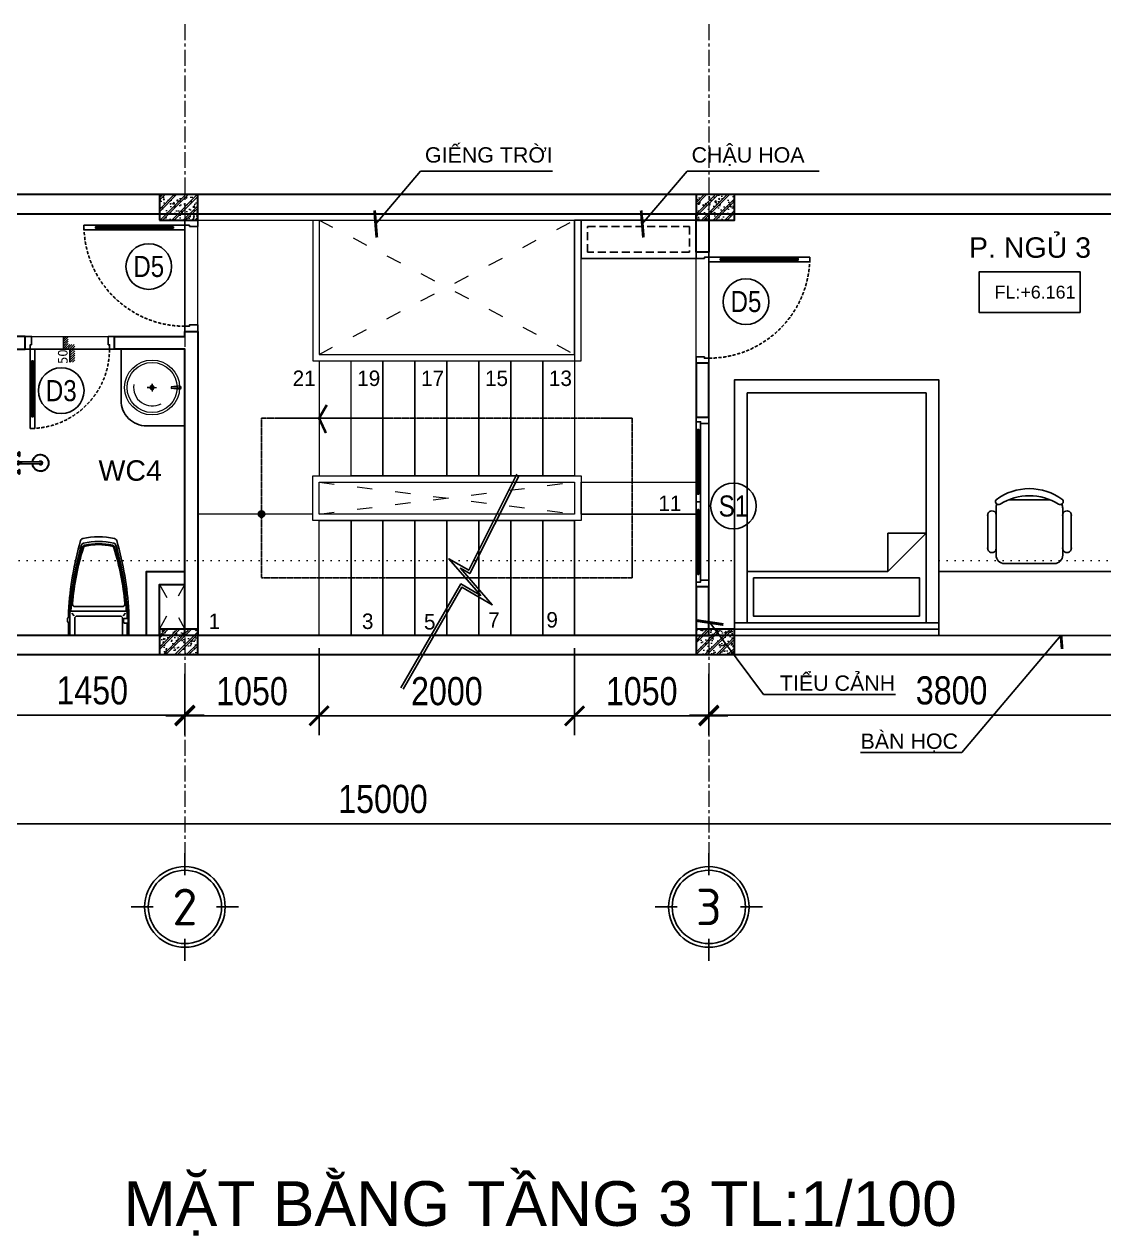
# Model space of a CAD drawing. Header units: inches. Extents: x 236662 to 497023, y -248575 to 81795.
# Drawn here: x 296437 to 304885, y -39787 to -30306 of the extents above; entities that cross this region are included whole.
import ezdxf
from ezdxf.enums import TextEntityAlignment as Align

# ---------------------------------------------------------------- set-up
doc = ezdxf.new("R2010")
doc.units = ezdxf.units.IN
doc.header["$LTSCALE"] = 10
doc.header["$MEASUREMENT"] = 0
doc.set_wipeout_variables(frame=1)
for name, pattern in [('ACAD_ISO03W100', [30, 12, -18]), ('CENTER', [2, 1.25, -0.25, 0.25, -0.25]), ('CENTER2', [1.125, 0.75, -0.125, 0.125, -0.125]), ('DASHED2', [0.375, 0.25, -0.125]), ('DOT2', [0.125, 0, -0.125]), ('HIDDEN', [0.375, 0.25, -0.125])]:
    doc.linetypes.add(name, pattern=pattern)
for name, color, linetype in [('01. HP_TEXT', 9, 'Continuous'), ('04. HP_CUA', 153, 'Continuous'), ('07. HP_KY HIEU', 43, 'Continuous'), ('08. HP_DIM', 118, 'Continuous'), ('10. HP_VAT DUNG 1', 144, 'Continuous'), ('TEXT', 2, 'Continuous'), ('truc', 2, 'CENTER2')]:
    doc.layers.add(name, color=color, linetype=linetype)
for name, color, linetype, lineweight in [('02. HP_BE TONG', 1, 'Continuous', 35), ('03. HP_TUONG', 2, 'Continuous', 35), ('05. HP_TRUC', 251, 'CENTER', 5), ('06. HP_THAY 1', 134, 'Continuous', 15), ('06. HP_THAY 2', 147, 'Continuous', 13), ('09_HP_HATCH', 8, 'Continuous', 5), ('14. HP_OPENING', 250, 'ACAD_ISO03W100', 5), ('GHICHU', 7, 'Continuous', 9), ('N KHUAT', 8, 'Continuous', 5), ('net-025', 3, 'Continuous', 25)]:
    doc.layers.add(name, color=color, linetype=linetype, lineweight=lineweight)
doc.styles.add('AVO', font='VAVOB.TTF')
doc.styles.add('BAOANNOTE', font='arial.ttf', dxfattribs={"width": 0.8})
doc.styles.add('ISOCP50', font='isocpeur.ttf')
doc.styles.get("Standard").update_dxf_attribs({"font": 'arial.ttf'})
doc.styles.add('Tahoma', font='tahoma.ttf')
doc.styles.add('TEXT (none)', font='arial.ttf')
doc.styles.add('text2', font='VHELVCN.TTF')
doc.styles.add('TEXTS', font='VHELVCN.TTF')
doc.styles.add('TITLE', font='VHELVCN.TTF')
doc.dimstyles.new('AL-100', dxfattribs={"dimtxt": 220, "dimasz": 150, "dimexe": 150, "dimexo": 150, "dimgap": 80, "dimtad": 1, "dimdec": 0, "dimzin": 9, "dimtxsty": 'text2', "dimblk": 'ARCHTICK', "dimcen": 1, "dimdle": 150, "dimclrd": 256, "dimclre": 256, "dimclrt": 7, "dimadec": 0, "dimazin": 0, "dimtfac": 1, "dimtdec": 0, "dimtix": 1, "dimtmove": 2, "dimatfit": 3, "dimldrblk": 'ARCHTICK', "dimfxl": 1, "dimtolj": 1, "dimtzin": 0, "dimlwd": -1, "dimlwe": -1, "dimarcsym": 0})

# ---------------------------------------------------------------- blocks, each defined once
blk = doc.blocks.new('_ArchTick')
at = {"color": 0, "linetype": 'ByBlock', "const_width": 0.15}
blk.add_lwpolyline([(-0.5, -0.5), (0.5, 0.5)], dxfattribs=at)
blk = doc.blocks.new('*D125')
at = {"layer": '08. HP_DIM', "transparency": 16777216}
for p, q in [((292244.5, -35389.2), (292244.5, -36712.1)), ((307244.5, -35389.2), (307244.5, -36712.1)), ((292094.5, -36562.1), (307394.5, -36562.1))]:
    blk.add_line(p, q, dxfattribs=at)
at = {"layer": 'Defpoints', "color": 0, "transparency": 16777216}
for p in [(292244.5, -35239.2), (307244.5, -35239.2), (307244.5, -36562.1)]:
    blk.add_point(p, dxfattribs=at)
at = {"layer": '08. HP_DIM', "transparency": 16777216, "xscale": 150, "yscale": 150, "zscale": 150, "rotation": 180}
blk.add_blockref('_ArchTick', (292244.5, -36562.1), dxfattribs=at)
at = {"layer": '08. HP_DIM', "transparency": 16777216, "xscale": 150, "yscale": 150, "zscale": 150}
blk.add_blockref('_ArchTick', (307244.5, -36562.1), dxfattribs=at)
at = {"layer": '08. HP_DIM', "color": 7, "transparency": 16777216, "insert": (299244.5, -36369.8), "char_height": 220, "attachment_point": 5, "style": 'text2'}
blk.add_mtext('\\A1;15000', dxfattribs=at)
blk = doc.blocks.new('*D126')
at = {"layer": '08. HP_DIM', "transparency": 16777216}
for p, q in [((296244.5, -35239.2), (296244.5, -35862.7)), ((297694.5, -35389.2), (297694.5, -35862.7)), ((296094.5, -35712.7), (297844.5, -35712.7))]:
    blk.add_line(p, q, dxfattribs=at)
at = {"layer": 'Defpoints', "color": 0, "transparency": 16777216}
for p in [(296244.5, -35089.2), (297694.5, -35239.2), (297694.5, -35712.7)]:
    blk.add_point(p, dxfattribs=at)
at = {"layer": '08. HP_DIM', "transparency": 16777216, "xscale": 150, "yscale": 150, "zscale": 150, "rotation": 180}
blk.add_blockref('_ArchTick', (296244.5, -35712.7), dxfattribs=at)
at = {"layer": '08. HP_DIM', "transparency": 16777216, "xscale": 150, "yscale": 150, "zscale": 150}
blk.add_blockref('_ArchTick', (297694.5, -35712.7), dxfattribs=at)
at = {"layer": '08. HP_DIM', "color": 7, "transparency": 16777216, "insert": (296969.5, -35520.4), "char_height": 220, "attachment_point": 5, "style": 'text2'}
blk.add_mtext('\\A1;1450', dxfattribs=at)
blk = doc.blocks.new('*D127')
at = {"layer": '08. HP_DIM', "transparency": 16777216}
for p, q in [((298744.5, -35189.2), (298744.5, -35868.6)), ((297694.5, -35389.2), (297694.5, -35868.6)), ((297544.5, -35718.6), (298894.5, -35718.6))]:
    blk.add_line(p, q, dxfattribs=at)
at = {"layer": 'Defpoints', "color": 0, "transparency": 16777216}
for p in [(298744.5, -35039.2), (297694.5, -35239.2), (298744.5, -35718.6)]:
    blk.add_point(p, dxfattribs=at)
at = {"layer": '08. HP_DIM', "transparency": 16777216, "xscale": 150, "yscale": 150, "zscale": 150, "rotation": 180}
blk.add_blockref('_ArchTick', (297694.5, -35718.6), dxfattribs=at)
at = {"layer": '08. HP_DIM', "transparency": 16777216, "xscale": 150, "yscale": 150, "zscale": 150}
blk.add_blockref('_ArchTick', (298744.5, -35718.6), dxfattribs=at)
at = {"layer": '08. HP_DIM', "color": 7, "transparency": 16777216, "insert": (298219.5, -35526.3), "char_height": 220, "attachment_point": 5, "style": 'text2'}
blk.add_mtext('\\A1;1050', dxfattribs=at)
blk = doc.blocks.new('*D128')
at = {"layer": '08. HP_DIM', "transparency": 16777216}
for p, q in [((305594.5, -35239.2), (305594.5, -35862.7)), ((301794.5, -35389.2), (301794.5, -35862.7)), ((301644.5, -35712.7), (305744.5, -35712.7))]:
    blk.add_line(p, q, dxfattribs=at)
at = {"layer": 'Defpoints', "color": 0, "transparency": 16777216}
for p in [(305594.5, -35089.2), (301794.5, -35239.2), (305594.5, -35712.7)]:
    blk.add_point(p, dxfattribs=at)
at = {"layer": '08. HP_DIM', "transparency": 16777216, "xscale": 150, "yscale": 150, "zscale": 150, "rotation": 180}
blk.add_blockref('_ArchTick', (301794.5, -35712.7), dxfattribs=at)
at = {"layer": '08. HP_DIM', "transparency": 16777216, "xscale": 150, "yscale": 150, "zscale": 150}
blk.add_blockref('_ArchTick', (305594.5, -35712.7), dxfattribs=at)
at = {"layer": '08. HP_DIM', "color": 7, "transparency": 16777216, "insert": (303694.5, -35520.4), "char_height": 220, "attachment_point": 5, "style": 'text2'}
blk.add_mtext('\\A1;3800', dxfattribs=at)
blk = doc.blocks.new('grid test1')
at = {"ltscale": 20}
for p, q in [((0, 440), (0, 260)), ((-260, 0), (-440, 0)), ((440, 0), (260, 0)), ((0, -260), (0, -440))]:
    blk.add_line(p, q, dxfattribs=at)
at = {"color": 251, "ltscale": 20, "true_color": 0x636466}
for radius in [330, 300]:
    blk.add_circle((0, 0), radius, dxfattribs=at)
at = {"layer": '01. HP_TEXT', "color": 2, "ltscale": 20, "true_color": 0xf1eb1f, "style": 'ISOCP50'}
blk.add_attdef('GRID', text='', height=300, dxfattribs=at).set_placement((-36.9, 0.3), align=Align.MIDDLE_CENTER)
blk = doc.blocks.new('zcsadsdasd3')
at = {"layer": '05. HP_TRUC', "ltscale": 10}
for p, q in [((-9550, 4933.4), (-9550, -1554.2)), ((-5450, 4933.4), (-5450, -1554.2)), ((-15929.6, 3600), (1239.1, 3600)), ((-15929.6, 0), (1239.1, 0))]:
    blk.add_line(p, q, dxfattribs=at)
at = {"layer": '07. HP_KY HIEU', "ltscale": 20}
ref = blk.add_blockref('grid test1', (-9550, -1974.6), dxfattribs=dict(at, xscale=0.955500000156462, yscale=0.955500000156462, zscale=0.955500000156462))
ref.add_attrib('GRID', '2', dxfattribs={"layer": 'TEXT', "ltscale": 20, "height": 286.6, "style": 'ISOCP50'}).set_placement((-9550, -1974.6), align=Align.MIDDLE_CENTER)
ref = blk.add_blockref('grid test1', (-5450, -1974.6), dxfattribs=dict(at, xscale=0.955500000156462, yscale=0.955500000156462, zscale=0.955500000156462))
ref.add_attrib('GRID', '3', dxfattribs={"layer": 'TEXT', "ltscale": 20, "height": 286.6, "style": 'ISOCP50'}).set_placement((-5450, -1974.6), align=Align.MIDDLE_CENTER)
blk = doc.blocks.new('*D148')
at = {"layer": '08. HP_DIM', "transparency": 16777216}
for p, q in [((298744.5, -35189.2), (298744.5, -35868.6)), ((300744.5, -35189.2), (300744.5, -35868.6)), ((298594.5, -35718.6), (300894.5, -35718.6))]:
    blk.add_line(p, q, dxfattribs=at)
at = {"layer": 'Defpoints', "color": 0, "transparency": 16777216}
for p in [(298744.5, -35039.2), (300744.5, -35039.2), (300744.5, -35718.6)]:
    blk.add_point(p, dxfattribs=at)
at = {"layer": '08. HP_DIM', "transparency": 16777216, "xscale": 150, "yscale": 150, "zscale": 150, "rotation": 180}
blk.add_blockref('_ArchTick', (298744.5, -35718.6), dxfattribs=at)
at = {"layer": '08. HP_DIM', "transparency": 16777216, "xscale": 150, "yscale": 150, "zscale": 150}
blk.add_blockref('_ArchTick', (300744.5, -35718.6), dxfattribs=at)
at = {"layer": '08. HP_DIM', "color": 7, "transparency": 16777216, "insert": (299744.5, -35526.3), "char_height": 220, "attachment_point": 5, "style": 'text2'}
blk.add_mtext('\\A1;2000', dxfattribs=at)
blk = doc.blocks.new('*D151')
at = {"layer": '08. HP_DIM', "transparency": 16777216}
for p, q in [((300744.5, -35189.2), (300744.5, -35868.6)), ((301794.5, -35389.2), (301794.5, -35868.6)), ((300594.5, -35718.6), (301944.5, -35718.6))]:
    blk.add_line(p, q, dxfattribs=at)
at = {"layer": 'Defpoints', "color": 0, "transparency": 16777216}
for p in [(300744.5, -35039.2), (301794.5, -35239.2), (301794.5, -35718.6)]:
    blk.add_point(p, dxfattribs=at)
at = {"layer": '08. HP_DIM', "transparency": 16777216, "xscale": 150, "yscale": 150, "zscale": 150, "rotation": 180}
blk.add_blockref('_ArchTick', (300744.5, -35718.6), dxfattribs=at)
at = {"layer": '08. HP_DIM', "transparency": 16777216, "xscale": 150, "yscale": 150, "zscale": 150}
blk.add_blockref('_ArchTick', (301794.5, -35718.6), dxfattribs=at)
at = {"layer": '08. HP_DIM', "color": 7, "transparency": 16777216, "insert": (301269.5, -35526.3), "char_height": 220, "attachment_point": 5, "style": 'text2'}
blk.add_mtext('\\A1;1050', dxfattribs=at)
blk = doc.blocks.new('ádasdzz')
at = {"layer": 'truc', "color": 2, "linetype": 'DOT2', "lineweight": 5, "ltscale": 50}
blk.add_lwpolyline([(450.4, -644.4), (6833.8, -644.4), (6833.8, -2300.2), (21309.6, -2300.2)], dxfattribs=at)
blk = doc.blocks.new('Level mark - Plan 2')
blk.add_lwpolyline([(12.525, 0.4), (12.525, 3.6), (4.642, 3.6), (4.642, 0.4)], close=True)
at = {"style": 'BAOANNOTE', "flags": 8}
blk.add_attdef('FL%%P0.000', text='', height=2, dxfattribs=at).set_placement((9, 2), align=Align.MIDDLE_CENTER)
blk = doc.blocks.new('*D1326')
at = {"layer": '08. HP_DIM', "transparency": 16777216}
for p, q in [((-15000, -3750), (-15000, -5072.9)), ((0, -3750), (0, -5072.9)), ((-15150, -4922.9), (150, -4922.9))]:
    blk.add_line(p, q, dxfattribs=at)
at = {"layer": 'Defpoints', "color": 0, "transparency": 16777216}
for p in [(-15000, -3600), (0, -3600), (0, -4922.9)]:
    blk.add_point(p, dxfattribs=at)
at = {"layer": '08. HP_DIM', "transparency": 16777216, "xscale": 150, "yscale": 150, "zscale": 150, "rotation": 180}
blk.add_blockref('_ArchTick', (-15000, -4922.9), dxfattribs=at)
at = {"layer": '08. HP_DIM', "transparency": 16777216, "xscale": 150, "yscale": 150, "zscale": 150}
blk.add_blockref('_ArchTick', (0, -4922.9), dxfattribs=at)
at = {"layer": '08. HP_DIM', "color": 7, "transparency": 16777216, "insert": (-8000, -4730.6), "char_height": 220, "attachment_point": 5, "style": 'text2'}
blk.add_mtext('\\A1;15000', dxfattribs=at)
blk = doc.blocks.new('COT')
at = {"layer": '09_HP_HATCH'}
h = blk.add_hatch(dxfattribs=at)
h.set_pattern_fill('CHAU-01', color=256, scale=15, pattern_type=2)
h.set_pattern_definition([(50, (-55276.965, -37444.2), (107.58903, -9.41282), [11.25, -123.75]), (355, (-55276.97, -37444.2), (-20.8127, 112.82882), [9, -99]), (100.4514, (-55268, -37444.99), (86.7764, 103.41593), [9.56103, -105.17132]), (46.1842, (-55276.97, -37414.2), (160.08616, -24.82785), [16.875, -185.625]), (96.6356, (-55263.62, -37416.27), (140.1994, 146.11768), [14.34154, -157.75695]), (351.1842, (-55276.97, -37414.2), (140.1993, 146.1178), [13.5, -148.5]), (21, (-55261.965, -37421.7), (89.53606, -60.39283), [11.25, -123.75]), (326, (-55261.97, -37421.7), (36.4973, 108.7725), [9, -99]), (71.4514, (-55254.5, -37426.73), (126.0334, 48.37957), [9.56103, -105.17132]), (37.5, (-55276.965, -37444.2), (1.823978, 49.934078), [0, -97.8, 0, -100.5, 0, -99.375]), (7.5, (-55276.965, -37444.2), (39.46043, 59.161757), [0, -57.3, 0, -95.55, 0, -37.875]), (327.5, (-55310.415, -37444.2), (80.073365, -3.38323), [0, -37.5, 0, -117, 0, -155.25]), (317.5, (-55325.415, -37444.2), (87.477925, 15.01575), [0, -48.75, 0, -77.7, 0, -110.25]), (45, (-55276.965, -37444.2), (-45.07806, 45.07806), []), (45, (-55276.965, -37425.827), (-45.07806, 45.07806), [])])
h.paths.add_polyline_path([(0, -200), (300, -200), (300, 0), (0, 0)])
at = {"layer": '02. HP_BE TONG'}
blk.add_lwpolyline([(0, -200), (300, -200), (300, 0), (0, 0)], close=True, dxfattribs=at)
blk = doc.blocks.new('ádasdwdczxzc')
at = {"layer": '03. HP_TUONG'}
for p in [(-9750, 3600), (-5550, 3600), (-9750, 200), (-5550, 200)]:
    blk.add_blockref('COT', p, dxfattribs=at)
blk = doc.blocks.new('Step Symbol - Metric')
h = blk.add_hatch()
h.set_pattern_fill('_USER', color=0, angle=45, style=0, pattern_type=0)
h.set_pattern_definition([(45, (0, 4), (-0.70711, 0.70711), [])])
h.paths.add_polyline_path([(8, 0), (8, -3), (-3, -3), (-3, 1), (-8, 1), (-8, 4), (0, 4), (0, 0)])
at = {"color": 0}
blk.add_lwpolyline([(8, 0), (0, 0), (0, 4), (-8, 4)], dxfattribs=at)
blk.add_attdef('Step', (2, 2), '', height=3, dxfattribs=at)
blk = doc.blocks.new('DRFHBTY')
at = {"color": 251, "linetype": 'Continuous', "lineweight": 0}
for p, q in [((1752175.2, 23778), (1752175.2, 23817.3)), ((1752175.2, 23817.3), (1752175.2, 23744.6)), ((1752175.2, 23778), (1752175.2, 23815.8)), ((1752175.2, 23815.8), (1752175.2, 23747.5)), ((1752204.3, 23778), (1752144.7, 23778)), ((1752175.2, 23778), (1752204.3, 23778))]:
    blk.add_line(p, q, dxfattribs=at)
at = {"lineweight": 0}
for p, q in [((1752160.5, 23565.4), (1752168.1, 23627.9)), ((1752168.1, 23627.9), (1752171, 23563)), ((1752180.1, 23627.9), (1752168.1, 23627.9)), ((1752180.1, 23627.9), (1752177.3, 23563)), ((1752187.8, 23565.4), (1752180.1, 23627.9)), ((1752171, 23563), (1752175.2, 23563)), ((1752177.3, 23563), (1752173, 23563))]:
    blk.add_line(p, q, dxfattribs=at)
for radius in [215, 195.9]:
    blk.add_circle((1752175.2, 23778), radius, dxfattribs=at)
at = {"color": 251, "lineweight": 0}
blk.add_arc((1752175.2, 23778), 144.6, 80.60393, 208.92103, dxfattribs=at)
at = {"color": 251, "linetype": 'Continuous', "lineweight": 0}
for centre, radius, start, end in [((1752174.8, 23778), 16.2, 89.17695, 270.82305), ((1752174.8, 23778), 12, 88.88475, 271.11525), ((1752175.2, 23778), 16.2, 269.17695, 90.82305), ((1752175.2, 23778), 12, 268.88475, 91.11525)]:
    blk.add_arc(centre, radius, start, end, dxfattribs=at)
at = {"lineweight": 0}
for centre, start, end in [((1752174, 23564.2), 175.15312, 270.36843), ((1752174.2, 23564.2), 269.63157, 4.84688)]:
    blk.add_arc(centre, 13.6, start, end, dxfattribs=at)
blk = doc.blocks.new('*U68')
blk.add_wipeout([(-700, 0), (2300, 0), (2300, -500), (900, -500), (900, -2000), (-700, -2000), (-700, -500), (-700, -500)])
for p, q in [((-700, -50), (900, -50)), ((-700, -100), (900, -100)), ((-600, -1900), (-600, -100)), ((800, -100), (800, -1900)), ((500, -500), (-600, -500)), ((500, -500), (500, -800)), ((500, -500), (800, -800)), ((500, -800), (800, -800)), ((800, -1900), (-600, -1900))]:
    blk.add_line(p, q)
for points in [[(-700, 0), (-700, -500), (-700, -500), (-700, 0)], [(-700, 0), (900, 0), (900, -2000), (-700, -2000)], [(900, 0), (900, -500), (2300, -500), (2300, 0)], [(750, -150), (750, -450), (-550, -450), (-550, -150)]]:
    blk.add_lwpolyline(points, close=True)
blk = doc.blocks.new('ÁDASDASW')
for p, q in [((-111.4, 326.1), (-388.6, 326.1)), ((-65.2, 260.9), (-434.8, 260.9)), ((0, -195.7), (0, 195.7)), ((-500, 161.7), (-500, -161.7)), ((-434.8, -260.9), (-65.2, -260.9)), ((-111.4, -327), (-388.6, -327))]:
    blk.add_line(p, q)
for centre, radius, start, end in [((-379.1, 293.5), 34, 73.7398, 286.2602), ((-120.9, 293.5), 34, 253.7398, 106.2602), ((-152.2, 0), 434.8, 143.1301, 216.8699), ((-104.9, 0), 427, 147.57575, 212.42425), ((-485.8, 241.7), 23.8, 327.97259, 126.69006), ((-434.8, 195.7), 65.2, 90, 117.58444), ((-65.2, 195.7), 65.2, 0, 90), ((-485.8, -241.7), 23.8, 233.30994, 32.02741), ((-434.8, -195.7), 65.2, 242.41556, 270), ((-379.1, -294.4), 34, 73.7398, 286.2602), ((-120.9, -294.4), 34, 253.7398, 106.2602), ((-65.2, -195.7), 65.2, 270, 0)]:
    blk.add_arc(centre, radius, start, end)
blk = doc.blocks.new('FDGGDFGDFGDFGFD')
at = {"color": 252}
for p, q in [((-180, 204.7), (-180, -204.7)), ((-146.7, 181.8), (-165.9, 201)), ((-127.4, 212.8), (-127.4, 193.9)), ((-100.4, 185.8), (-119.3, 185.8)), ((-92.3, 212.8), (-92.3, 193.9)), ((-215.1, 175), (-215.1, -175)), ((-144.9, 160.6), (-144.9, -160.6)), ((0, 178.6), (-126.9, 178.6)), ((0, -178.6), (-126.9, -178.6)), ((-146.7, -181.8), (-165.9, -201))]:
    blk.add_line(p, q, dxfattribs=at)
blk.add_lwpolyline([(-100.4, 220.9, -0.381966), (-92.3, 213.7), (-9, 213.7, -0.414214), (0, 204.7), (0, -204.7, -0.414214), (-9, -213.7), (-171, -213.7, -0.056436), (-673.2, -128.2, -0.271858), (-687.3, -113.3, -0.114547), (-687.2, 113.4, -0.271578), (-673, 128.2, -0.056423), (-171, 213.7), (-127.3, 213.7, -0.381966), (-119.3, 220.9)], format="xyb", close=True, dxfattribs=at)
blk.add_lwpolyline([(-237, 195.2), (-237, 195.2)], close=True, dxfattribs=at)
for centre, radius, start, end in [((-85, -1683.8), 1892.3, 92.87428, 107.65536), ((-85, -1683.8), 1885.1, 94.62454, 107.52765), ((-235.4, 175), 20.3, 0, 94.62462), ((-171, 204.7), 9, 90, 180), ((-119.3, 193.9), 8.1, 180, 270), ((-100.4, 193.9), 8.1, 270, 0), ((-201.2, 0), 482.8, 167.50587, 192.49413), ((-195.6, -0.6), 481.2, 168.10049, 191.73735), ((-652.8, 100.1), 20.3, 107.65536, 167.50587), ((-646.6, 94.5), 20.3, 107.52765, 168.10049), ((-126.9, 160.6), 18, 90, 180), ((-652.8, -100.1), 20.3, 192.49413, 252.34464), ((-646.9, -94.4), 20.3, 191.73735, 252.46396), ((-85, 1683.8), 1892.3, 252.34464, 267.12572), ((-85, 1683.8), 1885.1, 252.46396, 265.37538), ((-235.4, -175), 20.3, 265.37538, 0), ((-126.9, -160.6), 18, 180, 270), ((-171, -204.7), 9, 180, 270)]:
    blk.add_arc(centre, radius, start, end, dxfattribs=at)
blk = doc.blocks.new('xi bet')
blk.add_lwpolyline([(-4710337.2, 6048009.8), (-4710167.1, 6048009.8, 0.414214), (-4710157.7, 6048019.2), (-4710157.7, 6048449.2, 0.414214), (-4710167.1, 6048458.6), (-4710254.6, 6048458.6, 0.381966), (-4710263.1, 6048466.2), (-4710282.9, 6048466.2, 0.381966), (-4710291.4, 6048458.6), (-4710337.2, 6048458.6, 0.056423), (-4710864.4, 6048368.9, 0.271578), (-4710879.2, 6048353.2, 0.114547), (-4710879.3, 6048115.2, 0.271858), (-4710864.5, 6048099.6, 0.056436)], format="xyb", close=True)
at = {"linetype": 'Continuous', "xscale": -1, "rotation": 180}
blk.add_blockref('FDGGDFGDFGDFGFD', (-4710157.7, 6048234.2), dxfattribs=at)
blk = doc.blocks.new('voisen')
for p, q in [((0, -108.4), (0, 108.4)), ((0, 88.6), (6.3, 88.6)), ((0, 50.8), (0, 88.6)), ((6.3, 50.8), (0, 50.8)), ((6.3, 88.6), (6.3, 50.8)), ((6.3, 60.3), (6.3, 79.1)), ((220.1, 7.9), (6.3, 7.9)), ((220.1, -7.9), (6.3, -7.9))]:
    blk.add_line(p, q)
at = {"color": 251}
for p, q in [((6.3, 79.1), (18.9, 79.1)), ((18.9, 60.3), (6.3, 60.3)), ((25.1, 12.6), (6.3, 12.6)), ((18.9, 79.1), (18.9, 60.3)), ((18.9, 77.6), (44, 77.6)), ((18.9, 61.8), (44, 61.8)), ((47.2, 12.6), (28.3, 12.6)), ((44, 77.6), (44, 61.8)), ((44, 74.1), (50.3, 74.1)), ((44, 65.3), (50.3, 65.3)), ((50.3, 85.3), (50.3, 54.1)), ((50.3, 74.1), (50.3, 65.3)), ((50.3, 69.7), (57.8, 69.7)), ((53.2, 6.3), (53.2, -6.3)), ((53.2, 6.3), (53.2, -6.3)), ((54.5, 6.3), (54.5, -6.3)), ((56.2, 6.3), (56.2, -6.3)), ((57.5, 6.3), (57.5, -6.3)), ((57.8, 85.3), (57.8, 54.1)), ((58.3, 6.3), (58.3, -6.3)), ((58.8, 6.3), (58.8, -6.3)), ((62.8, 6.3), (62.8, -6.3)), ((64.2, 6.3), (64.2, -6.3)), ((65.5, 6.3), (65.5, -6.3)), ((66.2, 6.3), (66.2, -6.3)), ((66.8, 6.3), (66.8, -6.3)), ((66.9, 6.3), (66.9, -6.3)), ((66.9, 6.3), (66.9, -6.3)), ((67.1, 6.3), (67.1, -6.3)), ((67.6, 6.3), (67.6, -6.3)), ((68.4, 6.3), (68.4, -6.3)), ((69.6, 6.3), (69.6, -6.3)), ((71, 6.3), (71, -6.3)), ((72.3, 6.3), (72.3, -6.3)), ((25.1, -12.6), (6.3, -12.6)), ((18.9, -61.8), (44, -61.8)), ((18.9, -77.6), (44, -77.6)), ((47.2, -12.6), (28.3, -12.6)), ((44, -77.6), (44, -61.8)), ((44, -65.3), (50.3, -65.3)), ((44, -74.1), (50.3, -74.1)), ((50.3, -85.3), (50.3, -54.1)), ((50.3, -74.1), (50.3, -65.3)), ((50.3, -69.7), (57.8, -69.7)), ((57.8, -85.3), (57.8, -54.1))]:
    blk.add_line(p, q, dxfattribs=at)
for points in [[(0, 40.9), (0, -40.9), (6.3, -40.9), (6.3, 40.9)], [(0, 15.7), (6.3, 15.7), (6.3, -15.7), (0, -15.7)], [(0, -88.6), (6.3, -88.6), (6.3, -50.8), (0, -50.8)]]:
    blk.add_lwpolyline(points, close=True)
for points in [[(25.1, 15.7), (25.1, -15.7), (28.3, -15.7), (28.3, 15.7)], [(47.2, 15.7), (47.2, -15.7), (50.3, -15.7), (50.3, 15.7)], [(53.2, 6.3), (53.2, -6.3), (72.3, -6.3), (72.3, 6.3)], [(6.3, -60.3), (6.3, -79.1), (18.9, -79.1), (18.9, -60.3)]]:
    blk.add_lwpolyline(points, close=True, dxfattribs=at)
for start, end in [(23.74226, 53.62997), (306.37393, 336.26163)]:
    blk.add_arc((41, 0), 15.6, start, end, dxfattribs=at)
for radius, start, end in [(66, 186.83714, 173.16286), (62.9, 187.18076, 172.81924), (15.7, 210, 150), (7.86, 270, 90)]:
    blk.add_arc((220.1, 0), radius, start, end)
blk.add_ellipse((54.1, 85.3), major_axis=(-2.67, 2.67), ratio=1, start_param=5.497753, end_param=11.780938, dxfattribs=at)
at = {"color": 251, "extrusion": (0, 0, -1)}
blk.add_ellipse((54.1, 54.1), major_axis=(-2.67, 2.67), ratio=1, start_param=3.927025, end_param=10.21021, dxfattribs=at)
at = {"color": 251}
blk.add_ellipse((54.1, -54.1), major_axis=(0, 3.77), ratio=1, dxfattribs=at)
at = {"color": 251, "extrusion": (0, 0, -1)}
blk.add_ellipse((54.1, -85.3), major_axis=(0, -3.77), ratio=1, dxfattribs=at)
blk = doc.blocks.new('NOI THAT TANG 3')
at = {"layer": '10. HP_VAT DUNG 1'}
blk.add_lwpolyline([(-9550, 2390), (-10050, 2390), (-10050, 1990, 0.414214), (-9850, 1790), (-9550, 1790)], format="xyb", close=True, dxfattribs=at)
at = {"layer": '10. HP_VAT DUNG 1', "extrusion": (0, 0, -1), "xscale": -1, "zscale": -1, "rotation": 270}
blk.add_blockref('DRFHBTY', (-13971.3, -1750084.8), dxfattribs=at)
at = {"layer": '10. HP_VAT DUNG 1', "xscale": -1, "rotation": 180}
blk.add_blockref('*U68', (-4550, 150), dxfattribs=at)
at = {"layer": '10. HP_VAT DUNG 1', "rotation": 0.0012363465740166}
blk.add_blockref('voisen', (-10900, 1500), dxfattribs=at)
at = {"layer": '10. HP_VAT DUNG 1', "extrusion": (0, 0, -1), "xscale": 1.049999999813735, "yscale": 1.049999999813735, "zscale": -1.049999999813735, "rotation": 270}
blk.add_blockref('xi bet', (-6340420.9, -4945515.6), dxfattribs=at)
at = {"layer": '10. HP_VAT DUNG 1', "xscale": -1, "rotation": 90}
blk.add_blockref('ÁDASDASW', (-2941.4, 712), dxfattribs=at)
blk = doc.blocks.new('*U69')
at = {"ltscale": 100}
for p, q in [((40, 790), (40, 200)), ((75, 200), (75, 790))]:
    blk.add_line(p, q, dxfattribs=at)
at = {"color": 8, "ltscale": 100}
blk.add_line((40, 100), (830, 100), dxfattribs=at)
at = {"ltscale": 100}
for points in [[(40, 890), (40, 790), (52.5, 790), (52.5, 800), (62.5, 800), (62.5, 790), (75, 790), (75, 890)], [(62.5, 200), (62.5, 190), (52.5, 190), (52.5, 200), (40, 200), (40, 100), (75, 100), (75, 200)], [(50, 65), (40, 65), (40, 100), (0, 100), (0, 0), (50, 0)], [(870, 100), (830, 100), (830, 65), (820, 65), (820, 0), (870, 0)]]:
    blk.add_lwpolyline(points, close=True, dxfattribs=at)
at = {"color": 8, "ltscale": 100}
blk.add_lwpolyline([(62.5, 800), (52.5, 800), (52.5, 190), (62.5, 190)], close=True, dxfattribs=at)
at = {"color": 8, "linetype": 'HIDDEN', "ltscale": 10}
blk.add_arc((40, 100), 790, 360, 90, dxfattribs=at)
blk = doc.blocks.new('*U282')
at = {"ltscale": 100}
for p, q in [((40, 790), (40, 200)), ((75, 200), (75, 790))]:
    blk.add_line(p, q, dxfattribs=at)
at = {"color": 8, "ltscale": 100}
blk.add_line((40, 100), (830, 100), dxfattribs=at)
at = {"ltscale": 100}
for points in [[(40, 890), (40, 790), (52.5, 790), (52.5, 800), (62.5, 800), (62.5, 790), (75, 790), (75, 890)], [(62.5, 200), (62.5, 190), (52.5, 190), (52.5, 200), (40, 200), (40, 100), (75, 100), (75, 200)], [(50, 65), (40, 65), (40, 100), (0, 100), (0, 0), (50, 0)], [(870, 100), (830, 100), (830, 65), (820, 65), (820, 0), (870, 0)]]:
    blk.add_lwpolyline(points, close=True, dxfattribs=at)
at = {"color": 8, "ltscale": 100}
blk.add_lwpolyline([(62.5, 800), (52.5, 800), (52.5, 190), (62.5, 190)], close=True, dxfattribs=at)
at = {"color": 8, "linetype": 'HIDDEN', "ltscale": 10}
blk.add_arc((40, 100), 790, 360, 90, dxfattribs=at)
blk = doc.blocks.new('*U33')
at = {"ltscale": 100}
for p, q in [((40, 620), (40, 200)), ((75, 200), (75, 620))]:
    blk.add_line(p, q, dxfattribs=at)
at = {"color": 8, "ltscale": 100}
blk.add_line((40, 100), (660, 100), dxfattribs=at)
at = {"ltscale": 100}
for points in [[(40, 720), (40, 620), (52.5, 620), (52.5, 630), (62.5, 630), (62.5, 620), (75, 620), (75, 720)], [(62.5, 200), (62.5, 190), (52.5, 190), (52.5, 200), (40, 200), (40, 100), (75, 100), (75, 200)], [(50, 65), (40, 65), (40, 100), (0, 100), (0, 0), (50, 0)], [(700, 100), (660, 100), (660, 65), (650, 65), (650, 0), (700, 0)]]:
    blk.add_lwpolyline(points, close=True, dxfattribs=at)
at = {"color": 8, "ltscale": 100}
blk.add_lwpolyline([(62.5, 630), (52.5, 630), (52.5, 190), (62.5, 190)], close=True, dxfattribs=at)
at = {"color": 8, "linetype": 'HIDDEN', "ltscale": 10}
blk.add_arc((40, 100), 620, 360, 90, dxfattribs=at)
blk = doc.blocks.new('*U1315')
for p, q in [((105, 100), (592.5, 100)), ((732.5, 100), (1220, 100)), ((50, 0), (1275, 0)), ((105, 65), (592.5, 65)), ((732.5, 65), (1220, 65))]:
    blk.add_line(p, q)
for points in [[(50, 65), (50, 0), (0, 0), (0, 100), (35, 100), (35, 65)], [(95, 78.5), (105, 78.5), (105, 65), (35, 65), (35, 100), (105, 100), (105, 86.5), (95, 86.5)], [(662.5, 65), (592.5, 65), (592.5, 78.5), (602.5, 78.5), (602.5, 86.5), (592.5, 86.5), (592.5, 100), (662.5, 100)], [(722.5, 78.5), (732.5, 78.5), (732.5, 65), (662.5, 65), (662.5, 100), (732.5, 100), (732.5, 86.5), (722.5, 86.5)], [(1290, 65), (1220, 65), (1220, 78.5), (1230, 78.5), (1230, 86.5), (1220, 86.5), (1220, 100), (1290, 100)], [(1275, 65), (1275, 0), (1325, 0), (1325, 100), (1290, 100), (1290, 65)]]:
    blk.add_lwpolyline(points, close=True)
at = {"color": 8}
for points in [[(95, 86.5), (95, 78.5), (602.5, 78.5), (602.5, 86.5)], [(722.5, 86.5), (722.5, 78.5), (1230, 78.5), (1230, 86.5)]]:
    blk.add_lwpolyline(points, close=True, dxfattribs=at)
blk = doc.blocks.new('CUA TANG 3')
at = {"layer": '04. HP_CUA'}
for name, p, xscale, rotation in [('*U282', (5550, -200), -1.000000000000001, 90), ('*U33', (4200, -1110), -1, 180)]:
    blk.add_blockref(name, p, dxfattribs=dict(at, xscale=xscale, rotation=rotation))
for name, p, rotation in [('*U69', (9450, -450), 270), ('*U1315', (9550, -3067.5), 90)]:
    blk.add_blockref(name, p, dxfattribs=dict(at, rotation=rotation))
blk = doc.blocks.new('KH-CUA')
at = {"ltscale": 50}
blk.add_circle((0, 0), 162.5, dxfattribs=at)
at = {"layer": 'TEXT', "ltscale": 50, "style": 'TEXTS'}
for tag, p, height in [('Ñ', (-91, -60.8), 150), ('1', (33.4, -100.8), 80)]:
    blk.add_attdef(tag, p, '', height=height, dxfattribs=at)
blk = doc.blocks.new('mb tang 3')
at = {"layer": '07. HP_KY HIEU'}
h = blk.add_hatch(color=256, dxfattribs=at)
h.dxf.hatch_style = 1
edge = h.paths.add_edge_path()
edge.add_arc((-8950, -2500), 25, 0, 360)
at = {"layer": '03. HP_TUONG'}
blk.add_line((-5550, -3067.5), (-5450, -3067.5), dxfattribs=at)
for points in [[(-15000, -2935), (-15000, -3600), (0, -3600), (0, 0), (-15000, 0), (-15000, -665), (-14900, -665), (-14900, -150), (-150, -150), (-150, -3450), (-14900, -3450), (-14900, -2935)], [(-5550, -150), (-5450, -150), (-5450, -450), (-5550, -450)], [(-9550, -1110), (-9550, -1070), (-9450, -1070), (-9450, -3450), (-9550, -3450), (-9550, -1210), (-10100, -1210), (-10100, -1110)]]:
    blk.add_lwpolyline(points, close=True, dxfattribs=at)
for points in [[(-10800, -1210), (-10800, -1110), (-11600, -1110), (-11600, -1210), (-11000, -1210)], [(-10900, -3450), (-10900, -1210), (-10800, -1210)], [(-5450, -1742.5), (-5450, -1320), (-5550, -1320), (-5550, -1742.5), (-5450, -1742.5)], [(-9850, -3450), (-9850, -2950), (-9550, -2950)], [(-9750, -3450), (-9750, -3050), (-9550, -3050)], [(-5550, -3067.5), (-5550, -3450), (-5450, -3450), (-5450, -3067.5)]]:
    blk.add_lwpolyline(points, dxfattribs=at)
at = {"layer": '06. HP_THAY 1'}
for points in [[(-9450, -200), (-5550, -200), (-5550, -150), (-9450, -150)], [(-5450, -1742.5), (-5550, -1742.5), (-5550, -3067.5), (-5450, -3067.5)], [(-8550, -2200), (-6450, -2200), (-6450, -2550), (-8550, -2550)], [(-8500, -2250), (-6500, -2250), (-6500, -2500), (-8500, -2500)]]:
    blk.add_lwpolyline(points, close=True, dxfattribs=at)
for points in [[(-8550, -200), (-8550, -1300), (-6450, -1300), (-6450, -200)], [(-8500, -200), (-8500, -1250), (-6500, -1250), (-6500, -200)]]:
    blk.add_lwpolyline(points, dxfattribs=at)
at = {"layer": '06. HP_THAY 2'}
for p, q in [((-9450, -1070), (-9450, -200)), ((-8500, -1300), (-8500, -2200))]:
    blk.add_line(p, q, dxfattribs=at)
for points in [[(-6450, -2250), (-5550, -2250), (-5550, -200), (-6500, -200), (-6500, -2200), (-6450, -2200)], [(-10800, -1110), (-10100, -1110), (-10100, -1210), (-10800, -1210)], [(-8250, -2200), (-8250, -1300), (-8000, -1300), (-8000, -2200)], [(-8000, -2200), (-8000, -1300), (-7750, -1300), (-7750, -2200)], [(-7750, -2200), (-7750, -1300), (-7500, -1300), (-7500, -2200)], [(-7500, -2200), (-7500, -1300), (-7250, -1300), (-7250, -2200)], [(-7250, -2200), (-7250, -1300), (-7000, -1300), (-7000, -2200)], [(-7000, -2200), (-7000, -1300), (-6750, -1300), (-6750, -2200)], [(-6750, -2200), (-6750, -1300), (-6500, -1300), (-6500, -2200)], [(-6450, -2250), (-5550, -2250), (-5550, -2500), (-6450, -2500)], [(-8500, -3450), (-8500, -2550), (-8250, -2550), (-8250, -3450)], [(-8250, -3450), (-8250, -2550), (-8000, -2550), (-8000, -3450)], [(-8000, -3450), (-8000, -2550), (-7750, -2550), (-7750, -3450)], [(-7750, -3450), (-7750, -2550), (-7500, -2550), (-7500, -3450)], [(-7500, -3450), (-7500, -2550), (-7250, -2550), (-7250, -3450)], [(-7250, -3450), (-7250, -2550), (-7000, -2550), (-7000, -3450)], [(-7000, -3450), (-7000, -2550), (-6750, -2550), (-6750, -3450)], [(-6750, -3450), (-6750, -2550), (-6500, -2550), (-6500, -3450)]]:
    blk.add_lwpolyline(points, close=True, dxfattribs=at)
for points in [[(-8550, -2500), (-9450, -2500), (-9450, -3450), (-8500, -3450), (-8500, -2550)], [(-6450, -2500), (-5550, -2500), (-5550, -3450), (-6500, -3450), (-6500, -2550)], [(-6450, -2500), (-6450, -2550), (-6500, -2550)]]:
    blk.add_lwpolyline(points, dxfattribs=at)
at = {"layer": '07. HP_KY HIEU', "linetype": 'DASHED2'}
blk.add_lwpolyline([(-8950, -1750), (-8950, -3000), (-6050, -3000), (-6050, -1750)], close=True, dxfattribs=at)
at = {"layer": '07. HP_KY HIEU'}
for points in [[(-6951.7, -2187.3), (-7328.1, -2939.1), (-7483.3, -2849.5), (-7234.9, -3136.1), (-7390.1, -3046.5), (-7859.8, -3860.1)], [(-6935, -2196.9), (-7321, -2965.5), (-7393.4, -2923.7), (-7145, -3210.3), (-7383, -3072.9), (-7843.1, -3869.7)]]:
    blk.add_lwpolyline(points, dxfattribs=at)
blk.add_circle((-8950, -2500), 25, dxfattribs=at)
at = {"layer": '14. HP_OPENING'}
for p, q in [((-8500, -200), (-6500, -1250)), ((-8500, -1250), (-6500, -200)), ((-8500, -2250), (-6500, -2500)), ((-8500, -2500), (-6500, -2250)), ((-9750, -3050), (-9550, -3400)), ((-9750, -3400), (-9550, -3050))]:
    blk.add_line(p, q, dxfattribs=at)
at = {"layer": 'N KHUAT', "linetype": 'Continuous', "const_width": 20}
blk.add_lwpolyline([(-8446.4, -1865.5), (-8500, -1750), (-8439.4, -1646)], dxfattribs=at)
ref = blk.add_blockref('Level mark - Plan 2', (-3797.3, -963.1), dxfattribs=dict(xscale=100, yscale=100, zscale=100))
ref.add_attrib('FL%%P0.000', 'FL:+6.161', dxfattribs={"height": 100, "style": 'BAOANNOTE'}).set_placement((-2897.3, -763.1), align=Align.MIDDLE_CENTER)
at = {"layer": '07. HP_KY HIEU'}
ref = blk.add_blockref('Step Symbol - Metric', (-10450, -1210), dxfattribs=dict(at, xscale=-12.50000000000003, yscale=12.50000000000003, zscale=12.5, rotation=90))
ref.add_attrib('Step', '50', (-10468.4, -1324.3), dxfattribs={"layer": '0', "color": 7, "height": 75, "rotation": 90, "style": 'Tahoma'})
at = {"layer": '08. HP_DIM'}
blk.add_blockref('ádasdwdczxzc', (0, -3600), dxfattribs=at)
at = {"layer": '01. HP_TEXT', "style": 'TEXT (none)'}
for s, p in [('P. NGỦ 3 ', (-3414.3, -494.3)), ('WC4', (-10226.3, -2239.1))]:
    blk.add_text(s, height=159.88, dxfattribs=at).set_placement(p)
at = {"layer": 'GHICHU', "color": 0, "linetype": 'Continuous', "style": 'AVO'}
for s, p in [('21', (-8706.7, -1497.8)), ('19', (-8201.3, -1497.8)), ('17', (-7701.3, -1497.8)), ('15', (-7201.3, -1497.8)), ('13', (-6701.3, -1497.8)), ('11', (-5844.7, -2476.2)), ('1', (-9364.4, -3399.4)), ('3', (-8164.4, -3399.4)), ('5', (-7679.1, -3403.5)), ('7', (-7176.8, -3390.1)), ('9', (-6721.2, -3387.9))]:
    blk.add_text(s, height=121, dxfattribs=at).set_placement(p)
at = {"layer": '08. HP_DIM'}
dim = blk.add_linear_dim(base=(0, -4922.9), p1=(-15000, -3600), p2=(0, -3600), dimstyle='AL-100', dxfattribs=at)
dim.commit()
dim.dimension.update_dxf_attribs({"geometry": '*D1326', "text_midpoint": (-8000, -4730.6), "dimtype": 128})

msp = doc.modelspace()

# ---------------------------------------------------------------- linework, layer by layer
at = {"layer": '10. HP_VAT DUNG 1'}
msp.add_lwpolyline([(300794.5, -31839.2), (301694.5, -31839.2), (301694.5, -32139.2), (300794.5, -32139.2)], close=True, dxfattribs=at)
at = {"layer": '10. HP_VAT DUNG 1', "linetype": 'DASHED2', "ltscale": 25}
msp.add_lwpolyline([(300844.5, -31889.2), (301644.5, -31889.2), (301644.5, -32089.2), (300844.5, -32089.2)], close=True, dxfattribs=at)

# ---------------------------------------------------------------- block references
msp.add_blockref('mb tang 3', (307244.5, -31639.2))
at = {"layer": '07. HP_KY HIEU'}
ref = msp.add_blockref('KH-CUA', (297411.5, -32202.3, 6.3), dxfattribs=dict(at, xscale=1.1, yscale=1.1, zscale=1.1))
ref.add_attrib('ENTER', 'D5', dxfattribs={"layer": 'net-025', "color": 0, "height": 165, "style": 'TITLE'}).set_placement((297411.5, -32202.3, 6.3), align=Align.MIDDLE)
ref = msp.add_blockref('KH-CUA', (302085.3, -32477, 6.3), dxfattribs=dict(at, xscale=1.1, yscale=1.1, zscale=1.1))
ref.add_attrib('ENTER', 'D5', dxfattribs={"layer": 'net-025', "color": 0, "height": 165, "style": 'TITLE'}).set_placement((302085.3, -32477, 6.3), align=Align.MIDDLE)
msp.add_blockref('ádasdzz', (288438.1, -32201.3, -6.3), dxfattribs=at)
at = {"layer": '08. HP_DIM'}
msp.add_blockref('zcsadsdasd3', (307244.5, -35239.2), dxfattribs=at)

# ---------------------------------------------------------------- texts
at = {"layer": '01. HP_TEXT', "style": 'TEXT (none)'}
for s, height, p in [('GIẾNG TRỜI', 119.91, (299573, -31388.4)), ('CHẬU HOA', 119.91, (301659.6, -31388.4)), ('TIỂU CẢNH', 119.91, (302350.4, -35522.3)), ('BÀN HỌC', 119.91, (302981.6, -35976.4)), ('MẶT BẰNG TẦNG 3 TL:1/100', 350, (297214.7, -39709.9))]:
    msp.add_text(s, height=height, dxfattribs=at).set_placement(p)

# ---------------------------------------------------------------- dimensions: what is measured, and where the dimension line sits
at = {"layer": '08. HP_DIM'}
for base, p1, p2, picture, middle in [((298744.5, -35718.6), (297694.5, -35239.2), (298744.5, -35039.2), '*D127', (298219.5, -35526.3)), ((300744.5, -35718.6), (298744.5, -35039.2), (300744.5, -35039.2), '*D148', (299744.5, -35526.3)), ((301794.5, -35718.6), (300744.5, -35039.2), (301794.5, -35239.2), '*D151', (301269.5, -35526.3)), ((297694.5, -35712.7), (296244.5, -35089.2), (297694.5, -35239.2), '*D126', (296969.5, -35520.4)), ((305594.5, -35712.7), (301794.5, -35239.2), (305594.5, -35089.2), '*D128', (303694.5, -35520.4))]:
    dim = msp.add_linear_dim(base=base, p1=p1, p2=p2, dimstyle='AL-100', dxfattribs=at)
    dim.commit()
    dim.dimension.update_dxf_attribs({"geometry": picture, "text_midpoint": middle})
dim = msp.add_linear_dim(base=(307244.5, -36562.1), p1=(292244.5, -35239.2), p2=(307244.5, -35239.2), dimstyle='AL-100', dxfattribs=at)
dim.commit()
dim.dimension.update_dxf_attribs({"geometry": '*D125', "text_midpoint": (299244.5, -36369.8), "dimtype": 160})

# ---------------------------------------------------------------- leaders
at = {"layer": '07. HP_KY HIEU'}
for points in [[(299187.5, -31869.1), (299538.7, -31455), (300571.2, -31455)], [(301274, -31869.1), (301625.2, -31455), (302657.8, -31455)], [(301803.4, -34988.1), (302221.6, -35551.4), (303254.2, -35551.4)], [(304550.4, -35089.2), (303773.2, -36005.6), (302981, -36005.6)]]:
    msp.add_leader(points, dimstyle='AL-100', override={"dimgap": 80, "dimtad": 0}, dxfattribs=at)

# ---------------------------------------------------------------- next in the draw order: block references
at = {"layer": '08. HP_DIM'}
msp.add_blockref('NOI THAT TANG 3', (307244.5, -35239.2), dxfattribs=at)

# ---------------------------------------------------------------- next in the draw order: block references
at = {"layer": '07. HP_KY HIEU'}
ref = msp.add_blockref('KH-CUA', (296726.9, -33173.3), dxfattribs=dict(at, xscale=1.1, yscale=1.1, zscale=1.1))
ref.add_attrib('ENTER', 'D3', dxfattribs={"layer": 'net-025', "color": 0, "height": 165, "style": 'TITLE'}).set_placement((296726.9, -33173.3), align=Align.MIDDLE)
ref = msp.add_blockref('KH-CUA', (301987.1, -34076), dxfattribs=dict(at, xscale=1.1, yscale=1.1, zscale=1.1))
ref.add_attrib('ENTER', 'S1', dxfattribs={"layer": 'net-025', "color": 0, "height": 165, "style": 'TITLE'}).set_placement((301987.1, -34076), align=Align.MIDDLE)
at = {"layer": '08. HP_DIM'}
msp.add_blockref('CUA TANG 3', (292244.5, -31639.2), dxfattribs=at)

doc.saveas('drawing.dxf')
